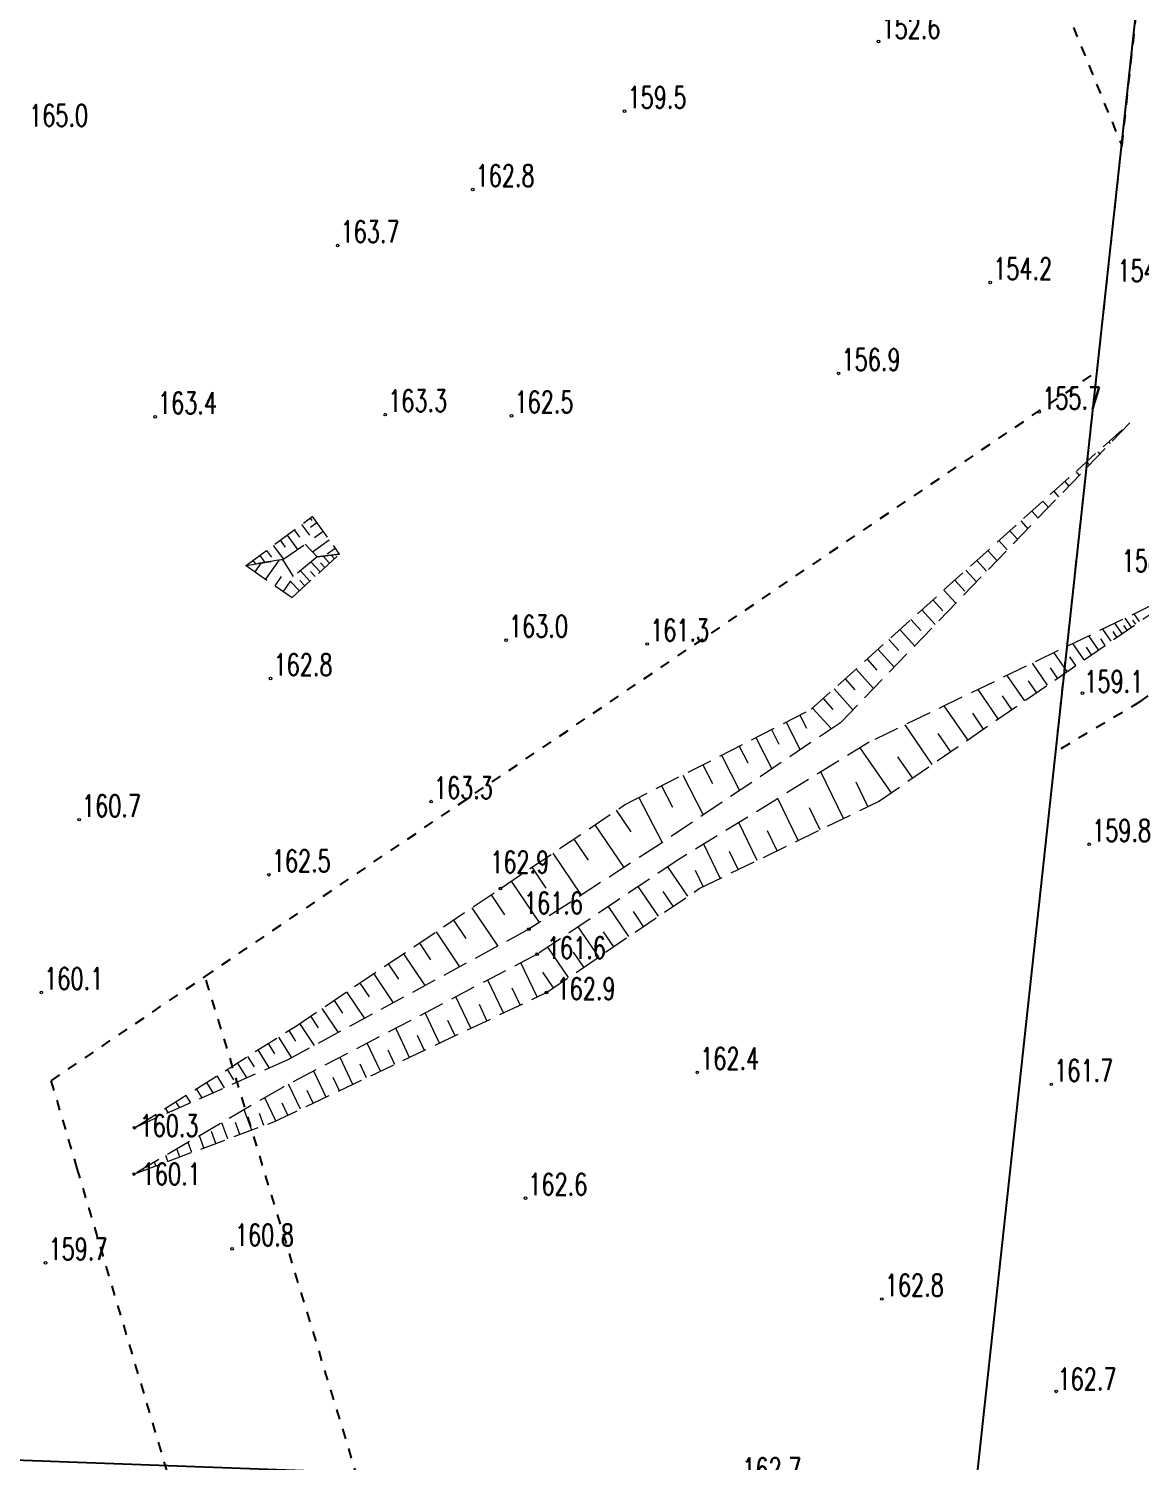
# Model space of a CAD drawing. Header units: metres. Extents: x 7583802 to 7586368, y 5958992 to 5960558.
# Drawn here: x 7585615 to 7585691.3, y 5959089.6 to 5959187.9 of the extents above; entities that cross this region are included whole.
import ezdxf

# ---------------------------------------------------------------- set-up
doc = ezdxf.new("R2010")
doc.units = ezdxf.units.M
for name, pattern in [('1', [0]), ('2', [3, 2, -1]), ('3_1', [0]), ('3_BUBZ02', [2.45, 1.75, -0.7]), ('3_BUBZ02G', [2.45, 1.75, -0.7]), ('GUZ', [1.4, 0.7, -0.7])]:
    doc.linetypes.add(name, pattern=pattern)
doc.layers.get('0').update_dxf_attribs({"color": 250, "linetype": 'CONTINUOUS', "lineweight": 100})
for name, color, linetype, lineweight in [('BUBZ_L_1', 7, '3_BUBZ02', 18), ('DZIALKI-G_L_0', 7, '1', 25), ('KONTURY_L_0', 114, '2', 25), ('RTPW_T_0', 7, 'CONTINUOUS', 15)]:
    doc.layers.add(name, color=color, linetype=linetype, lineweight=lineweight)
doc.styles.get("Standard").update_dxf_attribs({"font": 'Simplex.SHX', "width": 0.75})

# ---------------------------------------------------------------- blocks, each defined once
blk = doc.blocks.new('3_RTPW01')
at = {"linetype": 'CONTINUOUS'}
blk.add_circle((0, 0), 0.09, dxfattribs=at)

msp = doc.modelspace()

# ---------------------------------------------------------------- linework, layer by layer
at = {"layer": 'BUBZ_L_1', "linetype": '3_BUBZ02G'}
for p, q in [((7585668.7, 5959141.19), (7585690.58, 5959160.86)), ((7585629.9, 5959151.06), (7585634.45, 5959154.42)), ((7585634.45, 5959154.42), (7585636.3, 5959151.83)), ((7585633.06, 5959148.86), (7585636.3, 5959151.83)), ((7585629.9, 5959151.06), (7585633.06, 5959148.86)), ((7585673.31, 5959134.86), (7585692.35, 5959147.97)), ((7585655.88, 5959134.63), (7585668.7, 5959141.19)), ((7585647.36, 5959128.88), (7585655.88, 5959134.63)), ((7585661.01, 5959128.88), (7585673.31, 5959134.86)), ((7585633.29, 5959119.42), (7585647.36, 5959128.88)), ((7585650.53, 5959121.75), (7585661.01, 5959128.88)), ((7585631.82, 5959112.87), (7585650.53, 5959121.75)), ((7585622.24, 5959112.46), (7585633.29, 5959119.42)), ((7585622.21, 5959109.28), (7585631.82, 5959112.87))]:
    msp.add_line(p, q, dxfattribs=at)
at = {"layer": 'BUBZ_L_1', "linetype": '3_BUBZ02'}
for p, q in [((7585690.58, 5959160.86), (7585670.71, 5959140.27)), ((7585632.43, 5959151.48), (7585633.97, 5959152.53)), ((7585633.97, 5959152.53), (7585634.78, 5959151.65)), ((7585629.9, 5959151.06), (7585632.43, 5959151.48)), ((7585632.43, 5959151.48), (7585629.9, 5959151.06)), ((7585633.15, 5959150.31), (7585632.43, 5959151.48)), ((7585634.78, 5959151.65), (7585633.15, 5959150.31)), ((7585634.78, 5959151.65), (7585636.3, 5959151.83)), ((7585636.3, 5959151.83), (7585634.78, 5959151.65)), ((7585692.27, 5959148.42), (7585672.68, 5959138.93)), ((7585670.71, 5959140.27), (7585658.35, 5959131.96)), ((7585672.68, 5959138.93), (7585659.63, 5959130.89)), ((7585658.35, 5959131.96), (7585649.32, 5959126.09)), ((7585659.63, 5959130.89), (7585649.89, 5959124.37)), ((7585649.32, 5959126.09), (7585632.77, 5959117.12)), ((7585649.89, 5959124.37), (7585632.37, 5959115.21)), ((7585632.77, 5959117.12), (7585622.24, 5959112.46)), ((7585632.37, 5959115.21), (7585622.21, 5959109.28))]:
    msp.add_line(p, q, dxfattribs=at)
at = {"layer": 'BUBZ_L_1', "linetype": '3_1'}
for p, q in [((7585689.871, 5959160.223), (7585689.916, 5959160.172)), ((7585689.117, 5959159.545), (7585689.211, 5959159.441)), ((7585687.609, 5959158.189), (7585687.799, 5959157.978)), ((7585688.363, 5959158.867), (7585688.505, 5959158.709)), ((7585686.855, 5959157.511), (7585687.093, 5959157.247)), ((7585685.347, 5959156.155), (7585685.681, 5959155.784)), ((7585686.101, 5959156.833), (7585686.387, 5959156.515)), ((7585684.593, 5959155.478), (7585684.975, 5959155.052)), ((7585634.293, 5959154.304), (7585634.407, 5959154.15)), ((7585683.839, 5959154.8), (7585684.269, 5959154.321)), ((7585633.209, 5959153.504), (7585633.576, 5959153.007)), ((7585633.705, 5959153.87), (7585634.247, 5959153.137)), ((7585634.761, 5959153.984), (7585634.332, 5959153.678)), ((7585635.186, 5959153.39), (7585634.591, 5959152.965)), ((7585682.331, 5959153.444), (7585682.858, 5959152.858)), ((7585683.085, 5959154.122), (7585683.563, 5959153.589)), ((7585631.774, 5959152.444), (7585632.468, 5959151.506)), ((7585632.244, 5959152.791), (7585632.597, 5959152.313)), ((7585632.722, 5959153.144), (7585633.441, 5959152.17)), ((7585635.61, 5959152.795), (7585634.473, 5959151.983)), ((7585636.017, 5959152.227), (7585635.471, 5959151.837)), ((7585681.577, 5959152.766), (7585682.152, 5959152.126)), ((7585630.369, 5959151.406), (7585630.545, 5959151.167)), ((7585630.529, 5959150.622), (7585630.956, 5959151.235)), ((7585630.837, 5959151.752), (7585631.19, 5959151.274)), ((7585631.264, 5959150.111), (7585632.189, 5959151.44)), ((7585631.306, 5959152.098), (7585631.652, 5959151.63)), ((7585634.979, 5959150.619), (7585634.355, 5959151.301)), ((7585635.311, 5959150.923), (7585635.007, 5959151.255)), ((7585635.641, 5959151.226), (7585635.205, 5959151.7)), ((7585635.97, 5959151.528), (7585635.753, 5959151.765)), ((7585680.068, 5959151.41), (7585680.74, 5959150.663)), ((7585680.822, 5959152.088), (7585681.446, 5959151.395)), ((7585631.892, 5959149.673), (7585632.33, 5959150.302)), ((7585634.289, 5959149.987), (7585633.63, 5959150.705)), ((7585634.639, 5959150.307), (7585634.318, 5959150.657)), ((7585679.314, 5959150.732), (7585680.034, 5959149.932)), ((7585632.468, 5959149.272), (7585632.983, 5959150.013)), ((7585633.561, 5959149.319), (7585632.987, 5959149.945)), ((7585633.93, 5959149.657), (7585633.592, 5959150.026)), ((7585677.806, 5959149.376), (7585678.622, 5959148.469)), ((7585678.56, 5959150.054), (7585679.238, 5959149.3)), ((7585633.043, 5959148.872), (7585633.058, 5959148.894)), ((7585677.052, 5959148.699), (7585677.73, 5959147.944)), ((7585675.544, 5959147.343), (7585676.222, 5959146.589)), ((7585676.298, 5959148.021), (7585677.21, 5959147.006)), ((7585690.687, 5959146.825), (7585690.259, 5959147.446)), ((7585690.975, 5959147.023), (7585690.777, 5959147.312)), ((7585691.243, 5959147.208), (7585690.874, 5959147.744)), ((7585674.79, 5959146.665), (7585675.799, 5959145.543)), ((7585689.295, 5959145.866), (7585688.72, 5959146.7)), ((7585689.682, 5959146.133), (7585689.415, 5959146.52)), ((7585690.042, 5959146.381), (7585689.546, 5959147.101)), ((7585690.376, 5959146.611), (7585690.146, 5959146.945)), ((7585673.282, 5959145.309), (7585674.387, 5959144.08)), ((7585674.036, 5959145.987), (7585674.714, 5959145.233)), ((7585687.425, 5959144.579), (7585686.654, 5959145.699)), ((7585687.945, 5959144.937), (7585687.587, 5959145.458)), ((7585688.429, 5959145.27), (7585687.763, 5959146.237)), ((7585688.878, 5959145.579), (7585688.569, 5959146.028)), ((7585672.528, 5959144.631), (7585673.206, 5959143.877)), ((7585684.914, 5959142.85), (7585683.878, 5959144.354)), ((7585686.262, 5959143.778), (7585685.368, 5959145.076)), ((7585686.865, 5959144.193), (7585686.45, 5959144.796)), ((7585671.774, 5959143.953), (7585672.975, 5959142.617)), ((7585683.351, 5959141.774), (7585682.151, 5959143.518)), ((7585685.613, 5959143.331), (7585685.131, 5959144.03)), ((7585670.266, 5959142.597), (7585671.563, 5959141.154)), ((7585671.02, 5959143.275), (7585671.698, 5959142.521)), ((7585681.541, 5959140.527), (7585680.149, 5959142.548)), ((7585684.161, 5959142.332), (7585683.604, 5959143.142)), ((7585669.512, 5959141.92), (7585670.189, 5959141.165)), ((7585679.442, 5959139.082), (7585677.83, 5959141.425)), ((7585682.479, 5959141.174), (7585681.833, 5959142.112)), ((7585667.925, 5959140.793), (7585668.381, 5959139.902)), ((7585668.797, 5959141.277), (7585670.082, 5959139.848)), ((7585680.53, 5959139.831), (7585679.781, 5959140.919)), ((7585665.968, 5959139.792), (7585666.484, 5959138.784)), ((7585666.977, 5959140.308), (7585667.947, 5959138.412)), ((7585677.011, 5959137.408), (7585675.142, 5959140.122)), ((7585678.271, 5959138.276), (7585677.403, 5959139.537)), ((7585663.756, 5959138.66), (7585664.339, 5959137.52)), ((7585664.896, 5959139.244), (7585665.993, 5959137.099)), ((7585674.192, 5959135.467), (7585672.068, 5959138.553)), ((7585662.543, 5959138.039), (7585663.784, 5959135.613)), ((7585675.653, 5959136.474), (7585674.647, 5959137.935)), ((7585659.881, 5959136.677), (7585661.285, 5959133.933)), ((7585661.253, 5959137.379), (7585661.913, 5959136.089)), ((7585670.91, 5959133.693), (7585669.358, 5959136.884)), ((7585658.421, 5959135.93), (7585659.168, 5959134.471)), ((7585672.589, 5959134.509), (7585671.772, 5959136.189)), ((7585656.87, 5959135.136), (7585658.458, 5959132.032)), ((7585667.799, 5959132.181), (7585666.399, 5959135.06)), ((7585655.32, 5959134.252), (7585656.32, 5959132.771)), ((7585669.314, 5959132.917), (7585668.577, 5959134.433)), ((7585653.852, 5959133.261), (7585655.834, 5959130.324)), ((7585664.991, 5959130.816), (7585663.728, 5959133.414)), ((7585666.359, 5959131.481), (7585665.694, 5959132.848)), ((7585652.396, 5959132.279), (7585653.379, 5959130.823)), ((7585662.457, 5959129.584), (7585661.317, 5959131.929)), ((7585650.953, 5959131.305), (7585652.901, 5959128.418)), ((7585663.692, 5959130.184), (7585663.091, 5959131.418)), ((7585649.522, 5959130.339), (7585650.487, 5959128.908)), ((7585660.238, 5959128.355), (7585658.863, 5959130.376)), ((7585661.284, 5959129.013), (7585660.743, 5959130.128)), ((7585648.103, 5959129.381), (7585650.018, 5959126.544)), ((7585658.213, 5959126.977), (7585656.827, 5959129.014)), ((7585659.227, 5959127.667), (7585658.537, 5959128.682)), ((7585646.722, 5959128.451), (7585647.651, 5959127.07)), ((7585656.172, 5959125.588), (7585654.776, 5959127.641)), ((7585644.146, 5959126.719), (7585644.992, 5959125.461)), ((7585645.404, 5959127.565), (7585647.177, 5959124.928)), ((7585657.194, 5959126.284), (7585656.499, 5959127.306)), ((7585642.945, 5959125.912), (7585644.56, 5959123.51)), ((7585654.116, 5959124.19), (7585652.709, 5959126.257)), ((7585655.146, 5959124.89), (7585654.445, 5959125.92)), ((7585641.799, 5959125.141), (7585642.57, 5959123.995)), ((7585652.044, 5959122.78), (7585650.627, 5959124.864)), ((7585639.661, 5959123.704), (7585640.363, 5959122.66)), ((7585640.705, 5959124.406), (7585642.176, 5959122.218)), ((7585649.886, 5959121.444), (7585648.774, 5959123.787)), ((7585653.082, 5959123.486), (7585652.376, 5959124.524)), ((7585638.665, 5959123.034), (7585640.005, 5959121.041)), ((7585651.003, 5959122.072), (7585650.28, 5959123.134)), ((7585636.806, 5959121.784), (7585638.027, 5959119.969)), ((7585637.714, 5959122.394), (7585638.353, 5959121.444)), ((7585647.566, 5959120.343), (7585646.497, 5959122.596)), ((7585648.715, 5959120.889), (7585648.17, 5959122.037)), ((7585635.94, 5959121.202), (7585636.523, 5959120.336)), ((7585645.335, 5959119.285), (7585644.307, 5959121.451)), ((7585646.44, 5959119.809), (7585645.916, 5959120.913)), ((7585634.325, 5959120.116), (7585634.855, 5959119.327)), ((7585635.114, 5959120.646), (7585636.225, 5959118.993)), ((7585643.19, 5959118.266), (7585642.201, 5959120.35)), ((7585644.252, 5959118.77), (7585643.748, 5959119.833)), ((7585632.84, 5959119.136), (7585633.304, 5959118.399)), ((7585633.572, 5959119.609), (7585634.584, 5959118.103)), ((7585641.126, 5959117.287), (7585640.175, 5959119.291)), ((7585642.148, 5959117.772), (7585641.663, 5959118.793)), ((7585630.713, 5959117.797), (7585631.495, 5959116.556)), ((7585631.419, 5959118.242), (7585631.864, 5959117.536)), ((7585632.125, 5959118.686), (7585633.025, 5959117.258)), ((7585639.142, 5959116.345), (7585638.227, 5959118.272)), ((7585640.124, 5959116.811), (7585639.658, 5959117.794)), ((7585629.301, 5959116.907), (7585629.953, 5959115.873)), ((7585630.007, 5959117.352), (7585630.452, 5959116.646)), ((7585637.233, 5959115.439), (7585636.353, 5959117.293)), ((7585638.178, 5959115.888), (7585637.73, 5959116.833)), ((7585627.889, 5959116.018), (7585628.41, 5959115.191)), ((7585628.595, 5959116.463), (7585629.04, 5959115.757)), ((7585635.397, 5959114.568), (7585634.551, 5959116.351)), ((7585636.306, 5959114.999), (7585635.875, 5959115.908)), ((7585626.477, 5959115.128), (7585626.868, 5959114.508)), ((7585627.183, 5959115.573), (7585627.627, 5959114.867)), ((7585633.632, 5959113.73), (7585632.818, 5959115.444)), ((7585634.506, 5959114.145), (7585634.091, 5959115.019)), ((7585625.064, 5959114.239), (7585625.325, 5959113.825)), ((7585625.771, 5959114.684), (7585626.096, 5959114.167)), ((7585631.944, 5959112.929), (7585631.188, 5959114.52)), ((7585632.775, 5959113.323), (7585632.38, 5959114.154)), ((7585622.946, 5959112.905), (7585623.011, 5959112.801)), ((7585623.652, 5959113.349), (7585623.783, 5959113.143)), ((7585624.358, 5959113.794), (7585624.554, 5959113.484)), ((7585630.3, 5959112.302), (7585629.779, 5959113.698)), ((7585631.123, 5959112.61), (7585630.816, 5959113.432)), ((7585627.009, 5959111.073), (7585626.7, 5959111.901)), ((7585627.832, 5959111.38), (7585627.525, 5959112.203)), ((7585628.655, 5959111.688), (7585628.24, 5959112.799)), ((7585629.478, 5959111.995), (7585629.17, 5959112.818)), ((7585625.364, 5959110.458), (7585625.161, 5959111.002)), ((7585626.187, 5959110.766), (7585625.93, 5959111.452)), ((7585623.719, 5959109.844), (7585623.621, 5959110.104)), ((7585624.541, 5959110.151), (7585624.391, 5959110.553)), ((7585622.896, 5959109.536), (7585622.852, 5959109.655))]:
    msp.add_line(p, q, dxfattribs=at)
for p in [(7585636.3, 5959151.83), (7585629.9, 5959151.06), (7585622.24, 5959112.46)]:
    msp.add_point(p, dxfattribs=at)
at = {"layer": 'DZIALKI-G_L_0', "linetype": '1'}
for p, q in [((7585679.94, 5959087.24), (7585691.9, 5959197.3)), ((7584682.41, 5959123.92), (7585679.94, 5959087.24))]:
    msp.add_line(p, q, dxfattribs=at)
at = {"layer": 'KONTURY_L_0', "linetype": 'GUZ'}
for p, q in [((7585649.1, 5959280.01), (7585690.01, 5959179.89)), ((7585691.9, 5959197.3), (7585690.01, 5959179.89)), ((7585688.32, 5959164.37), (7585690.01, 5959179.89)), ((7585627.09, 5959122.85), (7585688.32, 5959164.37)), ((7585685.48, 5959138.27), (7585688.32, 5959164.37)), ((7585691.26, 5959141.69), (7585694.78, 5959144.32)), ((7585691.26, 5959141.69), (7585685.48, 5959138.27)), ((7585616.53, 5959115.69), (7585627.09, 5959122.85)), ((7585666.89, 5958991.99), (7585627.09, 5959122.85)), ((7585618.32, 5959109.65), (7585616.53, 5959115.69)), ((7585628.87, 5959074.09), (7585618.32, 5959109.65))]:
    msp.add_line(p, q, dxfattribs=at)

# ---------------------------------------------------------------- block references
at = {"layer": 'RTPW_T_0'}
for p in [(7585673.32, 5959187.04), (7585655.89, 5959182.25), (7585645.46, 5959176.88), (7585636.19, 5959173.03), (7585680.99, 5959170.49), (7585670.58, 5959164.25), (7585623.66, 5959161.27), (7585639.46, 5959161.42), (7585648.13, 5959161.34), (7585684.35, 5959161.6), (7585647.75, 5959145.94), (7585657.44, 5959145.67), (7585631.59, 5959143.3), (7585687.31, 5959142.3), (7585642.6, 5959134.85), (7585618.44, 5959133.61), (7585687.78, 5959131.92), (7585631.47, 5959129.83), (7585647.36, 5959128.88), (7585649.32, 5959126.09), (7585649.89, 5959124.37), (7585615.85, 5959121.75), (7585650.53, 5959121.75), (7585660.88, 5959116.26), (7585685.18, 5959115.44), (7585622.24, 5959112.46), (7585622.21, 5959109.28), (7585649.08, 5959107.62), (7585628.94, 5959104.14), (7585616.14, 5959103.18), (7585673.55, 5959100.7), (7585685.51, 5959094.36)]:
    msp.add_blockref('3_RTPW01', p, dxfattribs=at)

# ---------------------------------------------------------------- texts
at = {"layer": 'RTPW_T_0', "width": 0.7}
for s, p in [('152.6', (7585673.52, 5959187.24)), ('159.5', (7585656.09, 5959182.45)), ('165.0', (7585615.01, 5959181.21)), ('162.8', (7585645.66, 5959177.08)), ('163.7', (7585636.39, 5959173.23)), ('154.2', (7585681.19, 5959170.69)), ('154.3', (7585689.718, 5959170.553)), ('156.9', (7585670.78, 5959164.45)), ('163.3', (7585639.66, 5959161.62)), ('162.5', (7585648.33, 5959161.54)), ('155.7', (7585684.55, 5959161.8)), ('163.4', (7585623.86, 5959161.47)), ('158.3', (7585690.009, 5959150.63)), ('163.0', (7585647.95, 5959146.14)), ('161.3', (7585657.64, 5959145.87)), ('162.8', (7585631.79, 5959143.5)), ('159.1', (7585687.444, 5959142.35)), ('163.3', (7585642.8, 5959135.05)), ('160.7', (7585618.64, 5959133.81)), ('159.8', (7585687.98, 5959132.12)), ('162.5', (7585631.67, 5959130.03)), ('162.9', (7585646.667, 5959129.948)), ('161.6', (7585648.979, 5959127.143)), ('161.6', (7585650.556, 5959124.065)), ('160.1', (7585616.05, 5959121.95)), ('162.9', (7585651.219, 5959121.259)), ('162.4', (7585661.08, 5959116.46)), ('161.7', (7585685.38, 5959115.64)), ('160.3', (7585622.588, 5959111.852)), ('160.1', (7585622.741, 5959108.528)), ('162.6', (7585649.28, 5959107.82)), ('160.8', (7585629.14, 5959104.34)), ('159.7', (7585616.34, 5959103.38)), ('162.8', (7585673.75, 5959100.9)), ('162.7', (7585685.61, 5959094.46)), ('162.7', (7585663.97, 5959088.29))]:
    msp.add_text(s, height=1.5, dxfattribs=at).set_placement(p)

doc.saveas('drawing.dxf')
